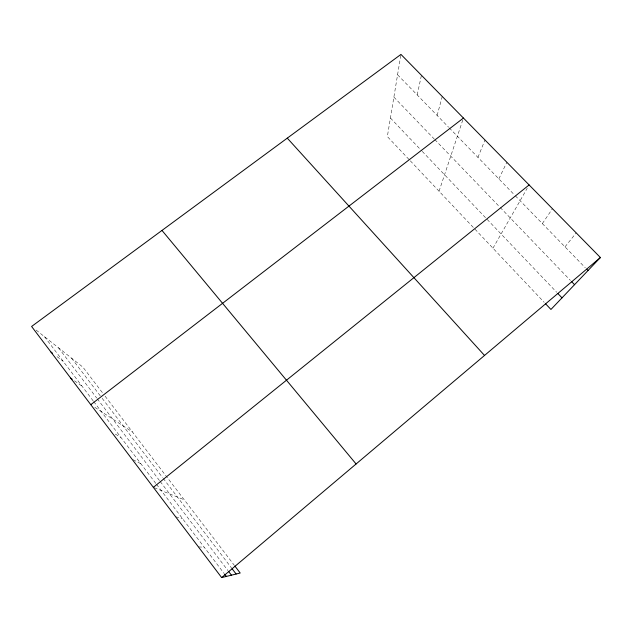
<?xml version="1.0" encoding="UTF-8"?>
<svg xmlns="http://www.w3.org/2000/svg" width="632" height="632" viewBox="0 0 632 632"><rect width="100%" height="100%" fill="white"/><g stroke="black" fill="none" stroke-linecap="round" stroke-linejoin="round"><path stroke-width="0.47" stroke-dasharray="3.16 2.37" d="M400.783 55.379L387.353 136.567L409.662 160.141M417.199 94.95L421.433 75.279M437.131 115.435L442.266 96.491M439.066 191.22L463.138 118.958M477.95 157.392L484.965 139.972M498.853 178.88L506.856 162.266M492.968 248.186L527.222 188.265M542.359 223.594L552.463 208.71M564.992 246.867L576.218 232.9M198.432 546.909L204.231 547.241M175.672 516.834L182.498 518.603M154.224 487.699L184.26 499.793M132.989 459.717L140.865 463.714M115.277 434.089L120.91 437.407M94.832 407.332L132.459 431.988M74.481 380.812L82.034 386.176M57.038 356.646L63.105 361.22M36.15 330.078L82.942 367.168L102.74 393.08M397.575 74.781L448.602 127.23M449.281 127.925L514.622 195.083M515.301 195.794L585.311 267.747M393.886 97.099L434.16 138.922M434.824 139.609L499.517 206.782M500.188 207.478L570.459 280.442M390.418 118.018L421.576 150.669M422.239 151.364L556.681 292.276M410.318 160.844L544.184 302.317M105.094 396.169L234.282 565.269M71.503 358.107L101.547 397.512M102.139 398.286L162.621 477.618M163.214 478.392L231.438 567.884M58.499 347.798L96.688 398.002M97.281 398.776L159.683 480.826M160.267 481.592L227.947 570.577M44.501 336.69L93.125 400.791M93.71 401.565L155.954 483.614M156.538 484.381L224.036 573.358"/><path stroke-width="0.95" d="M234.875 566.043L240.2 573.019L221.65 577.585L31.6 326.468L400.949 54.415L600.4 257.532L550.946 309.459L545.542 303.747M221.65 577.585L600.4 257.532M153.355 487.351L529.118 184.939M90.795 404.678L463.438 118.05M70.705 378.134L72.214 379.208M50.971 352.063L52.488 353.209M586.662 269.137L588.021 270.536M571.826 281.856L574.543 284.684M558.009 293.675L562.006 297.854M287.276 138.139L484.523 355.453M161.982 230.427L356.1 463.975M232.023 568.65L236.123 574.022M228.531 571.344L231.446 575.175M224.621 574.125L226.367 576.423"/></g></svg>
